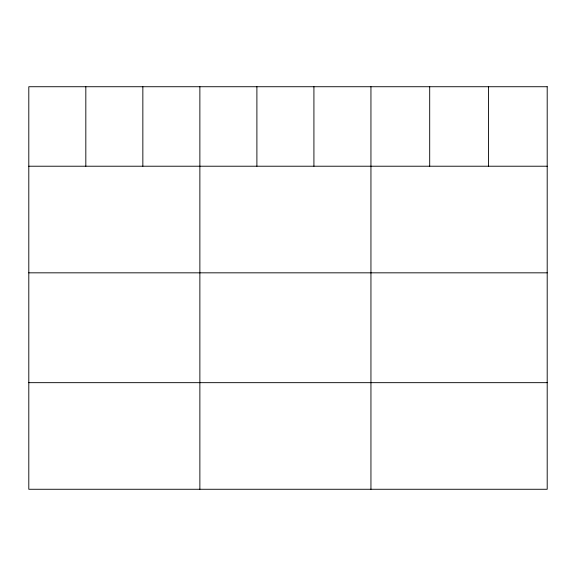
<?xml version="1.0" encoding="UTF-8"?>
<svg xmlns="http://www.w3.org/2000/svg" width="576" height="576" viewBox="0 0 576 576"><rect width="100%" height="100%" fill="white"/><g stroke="black" fill="none" stroke-linecap="round" stroke-linejoin="round"><path stroke-width="0.86" d="M28.8 166.219L547.2 166.219M28.8 272.83L547.2 272.83M28.8 382.666L547.2 382.666M488.448 86.731L488.448 166.219M429.696 86.731L429.696 166.219M370.944 86.731L370.944 489.269M313.92 86.731L313.92 166.219M256.896 86.731L256.896 166.219M199.872 86.731L199.872 489.269M142.848 86.731L142.848 166.219M85.824 86.731L85.824 166.219M547.2 86.731L28.8 86.731L28.8 489.269L547.2 489.269L547.2 86.731"/></g></svg>
